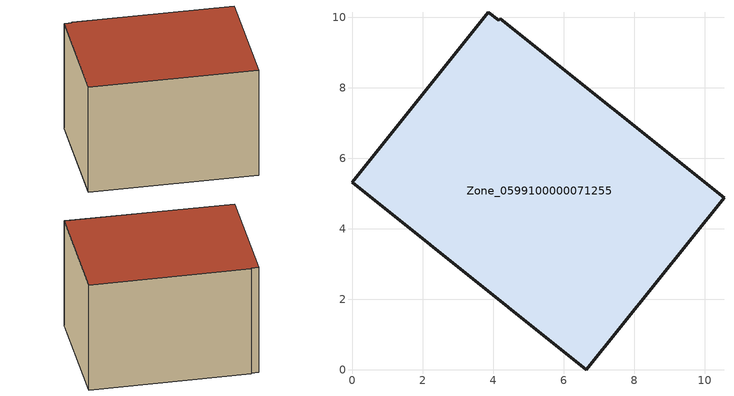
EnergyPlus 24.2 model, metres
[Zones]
Zone_0599100000071255
 floor ground (C_G): 4.19,9.96 10.54,4.89 6.64,0 0,5.33 3.86,10.15 4.15,9.92 z0.42
 wall outside (C_F): 6.64,0 10.54,4.89 4.19,9.96 4.15,9.92 3.86,10.15 0,5.33 6.64,0 z0.42:6.41
 roof outside (C_R): 10.54,4.89 4.19,9.96 4.15,9.92 3.86,10.15 0,5.33 6.64,0 z6.41
[BUILDING]
Pand.0599100000071255: North Axis=0; Terrain=City; Loads Convergence Tolerance Value=0.04; Temperature Convergence Tolerance Value=0.4; Solar Distribution=FullExterior; Maximum Number of Warmup Days=25; Minimum Number of Warmup Days=1
[Site:Location]
Rotterdam.The.Hague.AP_ZH_NLD Design_Conditions: Latitude=51.96; Longitude=4.45; Time Zone=1; Elevation=-4.5
[SITE:GROUNDTEMPERATURE:BUILDINGSURFACE]
18, 18, 18, 18, 18, 18, 18, 18, 18, 18, 18, 18
[MATERIAL] Thermal Absorptance=0.9; Solar Absorptance=0.7; Visible Absorptance=0.7
Name | Roughness | Thickness | Conductivity | Density | Specific Heat
G.TC.1946-1964 | MediumSmooth | 0.15 | 1 | 540 | 1210
F.TC.1946-1964 | Rough | 0.3 | 0.857143 | 1920 | 840
R.TC.1946-1964 | MediumRough | 0.2 | 0.235294 | 1500 | 1000
[CONSTRUCTION]
C_G: G.TC.1946-1964
C_F: F.TC.1946-1964
C_R: R.TC.1946-1964
[ZONE]
Zone_0599100000071255: Type=1; Multiplier=1; Ceiling Height=Autocalculate; Volume=Autocalculate; Floor Area=autocalculate; Part of Total Floor Area=Yes
[ZONEINFILTRATION:DESIGNFLOWRATE]
Infil_Zone_0599100000071255: Zone or ZoneList or Space or SpaceList=Zone_0599100000071255; Schedule=AlwaysOn; Design Flow Rate Calculation Method=Flow/Area; Flow Rate per Floor Area=0.003; Constant Term Coefficient=1; Temperature Term Coefficient=0; Velocity Term Coefficient=0; Velocity Squared Term Coefficient=0
[HVACTEMPLATE:ZONE:IDEALLOADSAIRSYSTEM]
Zone_0599100000071255: Maximum Heating Supply Air Temperature=50; Minimum Cooling Supply Air Temperature=13; Maximum Heating Supply Air Humidity Ratio=0.0156; Minimum Cooling Supply Air Humidity Ratio=0.0077; Heating Limit=NoLimit; Cooling Limit=NoLimit; Dehumidification Control Type=ConstantSensibleHeatRatio; Cooling Sensible Heat Ratio=0.7; Dehumidification Setpoint=60; Humidification Control Type=None; Humidification Setpoint=30; Outdoor Air Method=None; Outdoor Air Flow Rate per Person=0.00944; Outdoor Air Flow Rate per Zone Floor Area=0; Outdoor Air Flow Rate per Zone=0; Demand Controlled Ventilation Type=None; Outdoor Air Economizer Type=NoEconomizer; Heat Recovery Type=None; Sensible Heat Recovery Effectiveness=0.7; Latent Heat Recovery Effectiveness=0.65
[ZONECONTROL:THERMOSTAT]
ThermostatControl_Zone_0599100000071255: Zone or ZoneList=Zone_0599100000071255; Control Type Schedule=DualSetpointControlType; Control 1=Thermostat_Zone_0599100000071255; Temperature Difference Between Cutout And Setpoint=0
[THERMOSTATSETPOINT:DUALSETPOINT]
Thermostat_Zone_0599100000071255: Heating Setpoint Temperature Schedule=HeatingSetpoint_Zone_0599100000071255; Cooling Setpoint Temperature Schedule=CoolingSetpoint_Zone_0599100000071255
[SCHEDULE:COMPACT]
HeatingSetpoint_Zone_0599100000071255: Through: 12/31, For: AllDays, Until: 24:00, 21
CoolingSetpoint_Zone_0599100000071255: Through: 12/31, For: AllDays, Until: 24:00, 24
DualSetpointControlType: Through: 12/31, For: AllDays, Until: 24:00, 4
AlwaysOn: Through: 12/31, For: AllDays, Until: 24:00, 1
